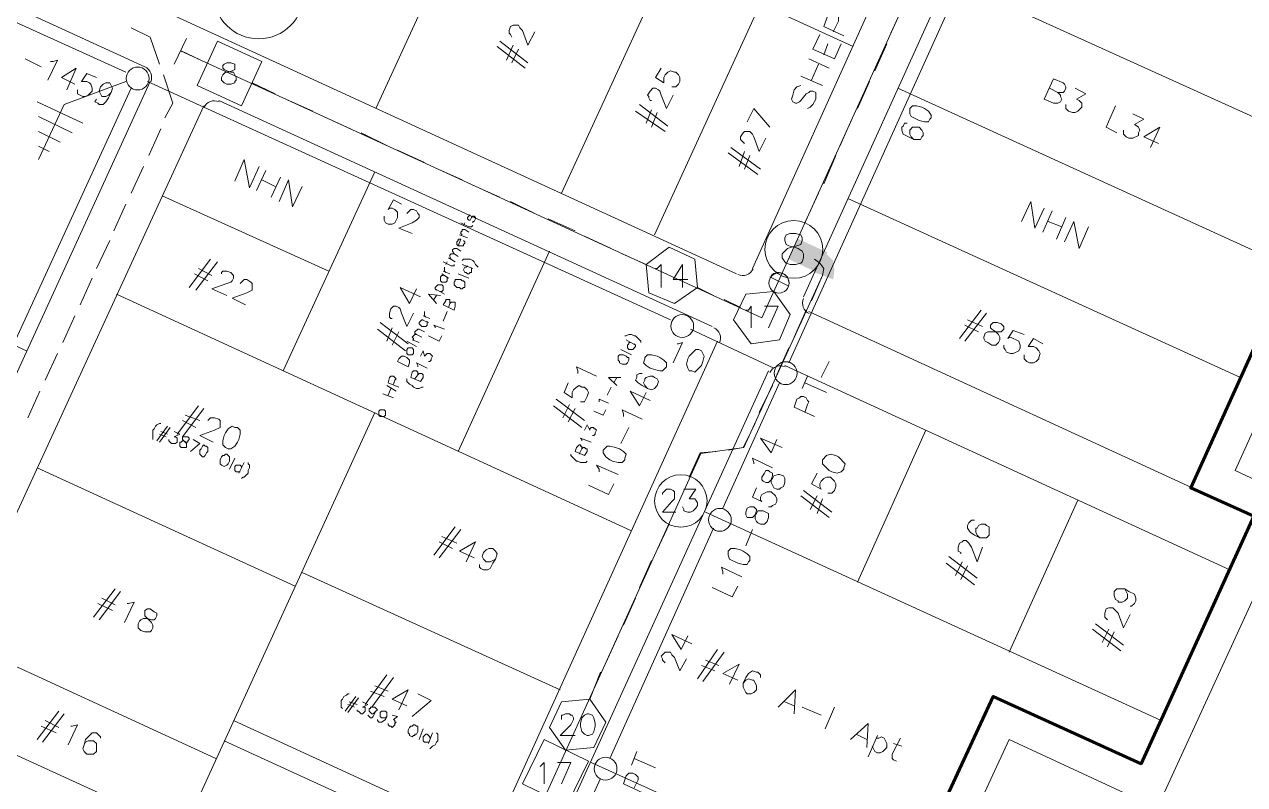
# Model space of a CAD drawing. Header units: millimetres. Extents: x 3.6 to 37.8, y 0.6 to 28.7.
# Drawn here: x 22.952 to 26.736, y 6.631 to 8.986 of the extents above; entities that cross this region are included whole.
import ezdxf

# ---------------------------------------------------------------- set-up
doc = ezdxf.new("R2010")
doc.units = ezdxf.units.MM
for name, color, linetype in [('PDF_0', 7, 'Continuous'), ('PDF_S45$BOUNDARY-NODE', 3, 'Continuous'), ('PDF_S45$NAME-ROAD', 7, 'Continuous'), ('PDF_S45$Passives-Highleg', 7, 'Continuous'), ('PDF_S45$Passives-Splt2way', 7, 'Continuous'), ('PDF_S45$Passives-TapOffs', 7, 'Continuous'), ('PDF_S45$pole', 7, 'Continuous'), ('PDF_S45$strand', 7, 'Continuous'), ('PDF_S45$Symbols-EndOfLine', 7, 'Continuous'), ('PDF_S45$Symbols-SelfTerminating', 7, 'Continuous')]:
    doc.layers.add(name, color=color, linetype=linetype)
for name, color, linetype, true_color in [('PDF_S45$Cable-565', 23, 'Continuous', 0xdd8a6e), ('PDF_S45$LOTS', 254, 'Continuous', 0xdcdcdc), ('PDF_S45$Reverse$not$active', 61, 'Continuous', 0xdfff7f), ('PDF_S45$ROAD', 8, 'Continuous', 0x808080), ('PDF_S45$SDU', 157, 'Continuous', 0x396472), ('PDF_S45$Symbols-Ground', 12, 'Continuous', 0xb80000)]:
    doc.layers.add(name, color=color, linetype=linetype, true_color=true_color)

msp = doc.modelspace()

# ---------------------------------------------------------------- hatches: boundary and pattern name
at = {"layer": 'PDF_S45$Reverse$not$active', "transparency": 33554559}
for points in [[(25.3512, 8.3214), (25.3221, 8.2588), (25.443, 8.2797)], [(25.443, 8.2797), (25.3221, 8.2588), (25.3929, 8.2255)], [(25.3929, 8.2255), (25.4597, 8.2547), (25.4388, 8.2755)], [(25.3929, 8.2213), (25.4638, 8.2255), (25.4597, 8.2547)], [(25.3929, 8.2213), (25.4597, 8.2547), (25.3929, 8.2255)], [(25.4597, 8.1963), (25.4638, 8.2255), (25.3929, 8.2213)]]:
    msp.add_hatch(color=256, dxfattribs=at).paths.add_polyline_path(points)

# ---------------------------------------------------------------- linework, layer by layer
at = {"layer": 'PDF_0', "lineweight": 9}
msp.add_lwpolyline([(24.8509, 18.7793), (24.6007, 18.2164), (26.623, 17.2907), (26.8649, 17.3866), (27.5946, 17.0613), (27.3194, 16.4359), (29.8755, 15.2558), (28.6788, 12.4495), (28.8622, 12.3619), (26.7064, 7.6042), (26.9024, 7.5124), (26.4646, 6.5575), (26.0059, 6.7702), (23.7125, 1.8123), (22.6951, 2.2751), (22.5241, 2.3377), (17.0491, 4.8479), (16.728, 4.7562), (15.4145, 5.3691)], dxfattribs=at)
at = {"layer": 'PDF_S45$BOUNDARY-NODE', "lineweight": 60}
msp.add_lwpolyline([(25.4555, 5.8236), (25.9559, 6.9036), (26.4146, 6.6951), (26.7648, 7.4624), (26.5688, 7.55), (27.0108, 8.5257)], dxfattribs=at)
at = {"layer": 'PDF_S45$Cable-565', "lineweight": 13}
for points in [[(25.639, 8.9594), (25.6765, 9.0428)], [(23.283, 8.976), (23.3414, 8.9468), (23.3706, 8.8634)], [(25.5889, 8.8426), (25.6265, 8.926)], [(23.3831, 8.8301), (23.4123, 8.7425), (23.3873, 8.6967)], [(23.7292, 8.7717), (23.6583, 8.8051)], [(25.5347, 8.7258), (25.5723, 8.8092)], [(23.8459, 8.7175), (23.7625, 8.755)], [(23.9627, 8.6633), (23.8793, 8.7008)], [(25.4805, 8.6091), (25.518, 8.6925)], [(23.3372, 8.5799), (23.3747, 8.6633)], [(24.0795, 8.6091), (23.9961, 8.6508)], [(24.192, 8.559), (24.1086, 8.5966)], [(25.4305, 8.4923), (25.468, 8.5799)], [(23.283, 8.4631), (23.3205, 8.5465)], [(24.3088, 8.5048), (24.2254, 8.5424)], [(24.4255, 8.4506), (24.3422, 8.4882)], [(25.3721, 8.3714), (25.4138, 8.4631)], [(23.2288, 8.3464), (23.2663, 8.4298)], [(24.5423, 8.3964), (24.4589, 8.4381)], [(24.6591, 8.3464), (24.5757, 8.3839)], [(24.7716, 8.2922), (24.6882, 8.3297)], [(23.1746, 8.2296), (23.2163, 8.3172)], [(24.8801, 8.2421), (24.805, 8.2755)], [(25.4013, 8.2588), (25.418, 8.2463), (25.4305, 8.2296), (25.4263, 8.2088), (25.3929, 8.1296)], [(23.1246, 8.117), (23.1621, 8.2004)], [(25.0385, 8.1713), (25.0885, 8.1462)], [(25.1219, 8.1337), (25.1719, 8.1087)], [(25.3387, 8.017), (25.3763, 8.1004)], [(23.0704, 8.0003), (23.1079, 8.0837)], [(23.0161, 7.8835), (23.0537, 7.9669)], [(25.2845, 7.9002), (25.3221, 7.9836)], [(22.9619, 7.7668), (22.9995, 7.8502)], [(25.2303, 7.7835), (25.272, 7.8669)], [(25.2178, 7.7501), (25.1803, 7.675), (25.1344, 7.6667)], [(25.0135, 7.5833), (25.0469, 7.6584), (25.0969, 7.6625)], [(24.9134, 7.3581), (24.9509, 7.4374)], [(24.8592, 7.2414), (24.8967, 7.3248)], [(24.8092, 7.1246), (24.8467, 7.208)], [(24.755, 7.0079), (24.7925, 7.0913)], [(24.7049, 6.8953), (24.7383, 6.9787)]]:
    msp.add_lwpolyline(points, dxfattribs=at)
at = {"layer": 'PDF_S45$LOTS', "lineweight": 0}
for points in [[(26.5688, 7.55), (28.7288, 12.3077)], [(25.5222, 8.9177), (21.2064, 10.89)], [(22.9578, 7.9753), (19.6344, 9.5014)], [(24.0419, 8.7258), (24.3713, 9.4431)], [(24.6174, 8.4631), (24.9468, 9.1804)], [(25.8141, 9.1303), (27.0359, 8.5757)], [(24.9051, 8.3339), (25.2345, 9.0511)], [(25.6598, 8.7884), (26.8774, 8.2338)], [(24.0378, 8.5299), (23.7542, 7.9127)], [(23.896, 8.2213), (23.3789, 8.4548)], [(25.5055, 8.4465), (26.7231, 7.8919)], [(24.5798, 8.2838), (24.2963, 7.6625)], [(24.8342, 7.4165), (23.2371, 8.1504)], [(22.178, 3.722), (24.0378, 7.7835)], [(25.7474, 7.7293), (25.5347, 7.2581)], [(23.7917, 7.2456), (22.9911, 7.6125)], [(26.2186, 7.5124), (26.0059, 7.0412)], [(26.4771, 6.8286), (25.0635, 7.4749)], [(24.6132, 6.9245), (23.8126, 7.2873)], [(26.6898, 7.2956), (26.4146, 6.6951)], [(23.5457, 6.7118), (22.7451, 7.0788)], [(23.618, 1.8556), (25.9559, 6.9036)], [(23.4415, 6.4866), (22.6367, 6.8536)], [(25.664, 6.2656), (24.7091, 6.6993)]]:
    msp.add_lwpolyline(points, dxfattribs=at)
at = {"layer": 'PDF_S45$NAME-ROAD', "lineweight": 9}
for points in [[(25.493, 8.951), (25.4305, 8.9802), (25.443, 9.0136), (25.4513, 9.0219), (25.4597, 9.0219), (25.4638, 9.0261), (25.4722, 9.0219), (25.4763, 9.0136), (25.4763, 8.9969), (25.4597, 8.9635)], [(25.4847, 8.926), (25.4638, 8.8801), (25.3971, 8.9093), (25.418, 8.9552)], [(25.443, 8.926), (25.4305, 8.8926)], [(25.4472, 8.8509), (25.3846, 8.8801)], [(25.4138, 8.8634), (25.3929, 8.8134)], [(25.4263, 8.7967), (25.3596, 8.8259)], [(25.3804, 8.7258), (25.3888, 8.73), (25.3971, 8.7384), (25.4055, 8.755), (25.4055, 8.7759), (25.3971, 8.7801), (25.3888, 8.7801), (25.3846, 8.7759), (25.3763, 8.7717), (25.3596, 8.7509), (25.3554, 8.7467), (25.3471, 8.7425), (25.3429, 8.7425), (25.3346, 8.7467), (25.3304, 8.755), (25.3346, 8.7675), (25.3387, 8.7842), (25.3471, 8.7926), (25.3596, 8.7967)]]:
    msp.add_lwpolyline(points, dxfattribs=at)
at = {"layer": 'PDF_S45$Passives-Highleg', "lineweight": 9}
msp.add_lwpolyline([(25.3221, 8.1754), (25.2637, 8.2046)], close=True, dxfattribs=at)
msp.add_circle((25.2917, 8.185), 0.0313, dxfattribs=at)
for centre, radius, start, end in [((25.2901, 8.1858), 0.032, 3.7376, 134.1873), ((25.2866, 8.172), 0.0452, 46.2454, 92.6425)]:
    msp.add_arc(centre, radius, start, end, dxfattribs=at)
at = {"layer": 'PDF_S45$Passives-Splt2way', "lineweight": 9}
msp.add_lwpolyline([(25.3262, 8.338), (25.3429, 8.338), (25.3596, 8.3339), (25.3638, 8.3255), (25.3638, 8.3172), (25.3596, 8.3047), (25.3471, 8.3005), (25.3304, 8.2964), (25.3179, 8.2922), (25.3012, 8.2755), (25.3012, 8.263), (25.3096, 8.2505), (25.3137, 8.2463), (25.3262, 8.2421), (25.3429, 8.2421), (25.3596, 8.2463), (25.3638, 8.2505), (25.3679, 8.263), (25.3679, 8.2755), (25.3638, 8.2838), (25.3512, 8.2922), (25.3387, 8.2964), (25.3221, 8.3005), (25.3137, 8.3047), (25.3096, 8.3172), (25.3096, 8.3255), (25.3137, 8.3339)], close=True, dxfattribs=at)
msp.add_circle((25.3376, 8.2893), 0.0897, dxfattribs=at)
at = {"layer": 'PDF_S45$Passives-TapOffs', "lineweight": 9}
for points in [[(23.4873, 8.7967), (23.5499, 8.9343), (23.6875, 8.8718), (23.6249, 8.7342)], [(23.5791, 8.8676), (23.5916, 8.8676), (23.6041, 8.8634), (23.6041, 8.8468), (23.5958, 8.8426), (23.5832, 8.8384), (23.5749, 8.8384), (23.5666, 8.8301), (23.5624, 8.8217), (23.5624, 8.8134), (23.5707, 8.8051), (23.5791, 8.8009), (23.5916, 8.8009), (23.6041, 8.8051), (23.6041, 8.8092), (23.6083, 8.8134), (23.6083, 8.8217), (23.5999, 8.8384), (23.5916, 8.8384), (23.5791, 8.8426), (23.5707, 8.8468), (23.5666, 8.8509), (23.5666, 8.8593), (23.5707, 8.8634)], [(25.0385, 8.1713), (24.9676, 8.1212), (24.8884, 8.1546), (24.8801, 8.2421), (24.9509, 8.2964), (25.0302, 8.2588)], [(25.2762, 8.1587), (25.3262, 8.0879), (25.2929, 8.0086), (25.2053, 7.9961), (25.1511, 8.0712), (25.1886, 8.1504)], [(24.7049, 6.8953), (24.755, 6.8244), (24.7174, 6.7452), (24.6299, 6.7368), (24.5798, 6.8077), (24.6174, 6.8869)], [(24.6966, 6.8494), (24.7008, 6.8494), (24.7133, 6.8452), (24.7174, 6.8369), (24.7216, 6.8202), (24.7216, 6.8119), (24.7174, 6.7952), (24.7133, 6.7869), (24.7008, 6.7827), (24.6966, 6.7827), (24.6882, 6.7869), (24.6799, 6.7952), (24.6757, 6.8119), (24.6757, 6.8202), (24.6799, 6.8369), (24.6882, 6.8452)], [(24.4964, 6.6326), (24.5632, 6.7702), (24.7008, 6.7035), (24.634, 6.5659)]]:
    msp.add_lwpolyline(points, close=True, dxfattribs=at)
for points in [[(24.9092, 8.2296), (24.9134, 8.2296), (24.9259, 8.2421), (24.9259, 8.1713)], [(25.0093, 8.1963), (24.9635, 8.1963), (24.9926, 8.2421), (24.9926, 8.1713)], [(25.1886, 8.1004), (25.197, 8.1004), (25.2053, 8.1129), (25.2053, 8.0462)], [(25.247, 8.1129), (25.2887, 8.1129), (25.2595, 8.0462)], [(24.9301, 7.5291), (24.9301, 7.5333), (24.9426, 7.5458), (24.9551, 7.5458), (24.9635, 7.5416), (24.9676, 7.5374), (24.9676, 7.5166), (24.9593, 7.5083), (24.9301, 7.4749), (24.9718, 7.4749)], [(24.9968, 7.5458), (25.0343, 7.5458), (25.0135, 7.5166), (25.0302, 7.5166), (25.0343, 7.5124), (25.0385, 7.5041), (25.0385, 7.4957), (25.0343, 7.4874), (25.026, 7.4791), (25.0177, 7.4749), (25.0093, 7.4749), (24.9968, 7.4791), (24.9968, 7.4832), (24.9926, 7.4916)], [(24.6174, 6.8327), (24.6174, 6.8452), (24.6215, 6.8452), (24.6299, 6.8494), (24.6424, 6.8494), (24.6465, 6.8452), (24.6507, 6.8452), (24.6549, 6.8369), (24.6549, 6.8327), (24.6465, 6.8161), (24.6132, 6.7827), (24.6591, 6.7827)], [(24.5506, 6.6868), (24.5632, 6.6993), (24.5632, 6.6326)], [(24.6048, 6.6993), (24.6465, 6.6993), (24.6174, 6.6326)]]:
    msp.add_lwpolyline(points, dxfattribs=at)
msp.add_circle((24.9873, 7.5095), 0.0813, dxfattribs=at)
at = {"layer": 'PDF_S45$pole', "lineweight": 0}
for points in [[(23.0036, 8.8551), (22.9536, 8.8801)], [(23.0328, 8.8718), (23.0412, 8.8718), (23.0537, 8.876), (23.0245, 8.8134)], [(23.1079, 8.8009), (23.0662, 8.8217), (23.1121, 8.8509), (23.0829, 8.7842)], [(23.1162, 8.7842), (23.1162, 8.7717), (23.1329, 8.7634), (23.1412, 8.7634), (23.1496, 8.7675), (23.1621, 8.7801), (23.1621, 8.7884), (23.1579, 8.8009), (23.1537, 8.8051), (23.1454, 8.8092), (23.1287, 8.8092), (23.1454, 8.8343), (23.1746, 8.8217)], [(23.2205, 8.7759), (23.2121, 8.7592), (23.2038, 8.7467), (23.1954, 8.7384), (23.1829, 8.7384), (23.1788, 8.7425), (23.1704, 8.7467), (23.1746, 8.755)], [(25.4472, 7.9419), (25.4221, 7.8919)], [(24.8842, 7.8585), (24.8675, 7.8669), (24.855, 7.8752), (24.8467, 7.8835), (24.8509, 7.8919), (24.8509, 7.9002), (24.8592, 7.9044), (24.8675, 7.9044)], [(25.3804, 7.896), (25.3638, 7.8585)], [(25.4388, 7.846), (25.3721, 7.8752)], [(24.8801, 7.846), (24.8592, 7.8043), (24.83, 7.8502), (24.8926, 7.821)], [(25.4013, 7.771), (25.3387, 7.8001), (25.3471, 7.8252), (25.3554, 7.8293), (25.3596, 7.8335), (25.3679, 7.8335), (25.3763, 7.8293), (25.3804, 7.821), (25.3846, 7.8168), (25.3804, 7.8085), (25.3721, 7.7835)], [(24.8092, 7.771), (24.8092, 7.7793), (24.805, 7.7918), (24.8675, 7.7626)], [(24.8259, 7.7376), (24.8008, 7.6876)], [(24.7341, 7.6), (24.7341, 7.6083), (24.7258, 7.6208), (24.7925, 7.5916)], [(24.78, 7.5625), (24.7633, 7.5291), (24.7008, 7.5583)], [(25.2595, 7.4916), (25.2679, 7.4916), (25.272, 7.4957), (25.2804, 7.4999), (25.2845, 7.5083), (25.2845, 7.5166), (25.2804, 7.5249), (25.2679, 7.5374), (25.2553, 7.5374), (25.2387, 7.5291), (25.2345, 7.5208), (25.2345, 7.5124), (25.2387, 7.5083), (25.2095, 7.5208), (25.222, 7.55)], [(25.2095, 7.4207), (25.1886, 7.3706)], [(25.1177, 7.2831), (25.1177, 7.2914), (25.1136, 7.3039), (25.1761, 7.2747)], [(25.1636, 7.2456), (25.1469, 7.2122), (25.0844, 7.2414)], [(24.8509, 6.7327), (24.8342, 6.691)], [(24.9092, 6.6826), (24.8425, 6.7118)], [(24.8717, 6.6034), (24.8092, 6.6326), (24.8175, 6.6576), (24.8259, 6.6659), (24.8384, 6.6659), (24.8467, 6.6618), (24.855, 6.6534), (24.855, 6.6451), (24.8425, 6.6201)]]:
    msp.add_lwpolyline(points, dxfattribs=at)
for points in [[(23.2121, 8.7675), (23.2038, 8.7634), (23.1913, 8.7634), (23.1829, 8.7801), (23.1871, 8.7926), (23.1954, 8.8009), (23.2038, 8.8051), (23.2163, 8.8051), (23.2246, 8.7884), (23.2205, 8.7759)], [(24.8759, 7.9503), (24.8759, 7.9544), (24.8842, 7.9628), (24.8967, 7.9628), (24.9134, 7.9586), (24.9218, 7.9544), (24.9343, 7.9461), (24.9426, 7.9377), (24.9426, 7.9252), (24.9301, 7.9127), (24.9218, 7.9127), (24.9051, 7.9169), (24.8926, 7.9211), (24.8801, 7.9294), (24.8717, 7.9377)], [(24.8759, 7.8669), (24.8717, 7.8752), (24.8759, 7.8835), (24.8759, 7.8877), (24.8801, 7.8919), (24.8926, 7.896), (24.9009, 7.896), (24.9051, 7.8919), (24.9134, 7.8877), (24.9176, 7.8794), (24.9134, 7.8669), (24.9051, 7.8585), (24.8967, 7.8543), (24.8842, 7.8585)], [(24.7466, 7.6667), (24.7591, 7.6792), (24.7675, 7.6792), (24.7842, 7.675), (24.7967, 7.6709), (24.8092, 7.6625), (24.8175, 7.6542), (24.8133, 7.6417), (24.8133, 7.6375), (24.805, 7.6292), (24.7925, 7.6292), (24.7758, 7.6333), (24.7675, 7.6375), (24.755, 7.6459), (24.7466, 7.6584)], [(25.2387, 7.5833), (25.247, 7.5958), (25.2512, 7.6042), (25.2595, 7.6042), (25.2637, 7.6), (25.272, 7.5958), (25.272, 7.5875), (25.2679, 7.575), (25.2679, 7.5666), (25.2762, 7.55), (25.2845, 7.5458), (25.2929, 7.5458), (25.297, 7.55), (25.3054, 7.5541), (25.3096, 7.5666), (25.3096, 7.5791), (25.3054, 7.5875), (25.2929, 7.5916), (25.2887, 7.5916), (25.2762, 7.5875), (25.272, 7.5791), (25.2595, 7.5666), (25.2512, 7.5666), (25.2428, 7.5708), (25.2387, 7.575)], [(25.1886, 7.4749), (25.1928, 7.4874), (25.2011, 7.4916), (25.2136, 7.4916), (25.222, 7.4832), (25.222, 7.4791), (25.2178, 7.4666), (25.2178, 7.454), (25.222, 7.4457), (25.2262, 7.4415), (25.2345, 7.4374), (25.247, 7.4374), (25.2553, 7.4457), (25.2595, 7.4582), (25.2595, 7.4707), (25.2428, 7.4791), (25.2262, 7.4791), (25.222, 7.4707), (25.2095, 7.4582), (25.1928, 7.4582), (25.1886, 7.4666)], [(25.1344, 7.3415), (25.1344, 7.354), (25.1428, 7.3623), (25.1553, 7.3623), (25.1719, 7.3581), (25.1803, 7.354), (25.1928, 7.3456), (25.2011, 7.3373), (25.2011, 7.3248), (25.197, 7.3206), (25.1928, 7.3123), (25.1803, 7.3123), (25.1636, 7.3164), (25.1386, 7.3289)]]:
    msp.add_lwpolyline(points, close=True, dxfattribs=at)
for centre in [(23.3027, 8.8189), (24.9915, 8.0516), (25.3126, 7.9056), (25.1083, 7.4511), (24.7538, 6.6796)]:
    msp.add_circle(centre, 0.0354, dxfattribs=at)
at = {"layer": 'PDF_S45$Reverse$not$active', "lineweight": 0}
for points in [[(25.837, 9.3972), (25.2387, 8.0774), (23.4352, 8.9051)], [(25.4263, 8.2088), (25.1824, 7.675), (25.0489, 7.6563), (23.6416, 4.5581)]]:
    msp.add_lwpolyline(points, dxfattribs=at)
at = {"layer": 'PDF_S45$ROAD', "lineweight": 0}
for points in [[(25.3679, 8.1421), (26.7315, 11.1485)], [(20.9187, 10.1603), (25.1594, 8.213)], [(25.2095, 8.2296), (25.8308, 9.6057)], [(23.3414, 8.8092), (22.5783, 7.1455)], [(25.0844, 8.0503), (23.5541, 8.7509)], [(23.5082, 8.7342), (21.3857, 4.1224)], [(25.3846, 8.0962), (26.7648, 7.4624), (26.6898, 7.2956), (25.3096, 7.9294)], [(25.1011, 8.0045), (24.4005, 6.4616), (23.5999, 6.8286)], [(23.7, 2.0249), (22.7701, 2.4461), (23.0954, 3.1591), (25.2595, 7.9127)], [(22.9995, 3.3843), (24.3713, 6.3991), (23.5707, 6.766)]]:
    msp.add_lwpolyline(points, dxfattribs=at)
msp.add_lwpolyline([(19.6092, 10.5183, -0.414157), (19.6553, 10.5355), (23.3247, 8.8551, -0.414663), (23.3432, 8.8082)], format="xyb", dxfattribs=at)
for centre, start, end in [((23.5403, 8.7146), 65.3962, 155.3082), ((25.1792, 8.2434), 245.3962, 335.5883), ((25.4002, 8.1225), 155.5884, 245.3961), ((25.0749, 8.014), 335.506, 65.3961), ((25.2959, 7.8931), 65.3962, 155.5058)]:
    msp.add_arc(centre, 0.0354, start, end, dxfattribs=at)
at = {"layer": 'PDF_S45$SDU', "lineweight": 0}
for points in [[(24.534, 8.9635), (24.5131, 8.9218), (24.4964, 8.9677), (24.4881, 8.976), (24.4839, 8.9844), (24.4672, 8.9844), (24.4589, 8.9802), (24.4547, 8.9677), (24.4547, 8.9594), (24.4589, 8.9552), (24.4631, 8.9468)], [(24.5131, 8.8676), (24.4255, 8.9343)], [(24.5048, 8.8509), (24.4172, 8.9177)], [(24.4672, 8.9218), (24.4464, 8.876)], [(24.4839, 8.9093), (24.4631, 8.8676)], [(24.9593, 8.7926), (24.9718, 8.7926), (24.9801, 8.8009), (24.9843, 8.8092), (24.9843, 8.8217), (24.9801, 8.8301), (24.9718, 8.8384), (24.9676, 8.8384), (24.9551, 8.8426), (24.9468, 8.8384), (24.9384, 8.8301), (24.9343, 8.8217), (24.9343, 8.8051), (24.9092, 8.8217), (24.9259, 8.8509)], [(26.156, 8.7759), (26.1644, 8.7675), (26.1644, 8.7634), (26.1685, 8.755), (26.1644, 8.7467), (26.156, 8.7425), (26.1435, 8.7425), (26.1143, 8.755), (26.1435, 8.8176), (26.1727, 8.8051), (26.1769, 8.8009), (26.181, 8.7926), (26.181, 8.7884), (26.1769, 8.7801), (26.1727, 8.7759), (26.156, 8.7759), (26.131, 8.7884)], [(24.8967, 8.7509), (24.8926, 8.7509), (24.8884, 8.7592), (24.8884, 8.7634), (24.8842, 8.7675), (24.8926, 8.7801), (24.9009, 8.7884), (24.9092, 8.7884), (24.9176, 8.7842), (24.9218, 8.7801), (24.9259, 8.7675), (24.9426, 8.7258), (24.9635, 8.7675)], [(26.2102, 8.7884), (26.2436, 8.7717), (26.2144, 8.755), (26.2227, 8.7509), (26.2311, 8.7425), (26.2311, 8.73), (26.2186, 8.7175), (26.2102, 8.7133), (26.2019, 8.7133), (26.1894, 8.7175), (26.181, 8.7258), (26.181, 8.7384)], [(24.9384, 8.655), (24.8467, 8.7175)], [(24.9468, 8.6716), (24.8592, 8.7384)], [(24.8967, 8.7217), (24.8801, 8.68)], [(24.9134, 8.7133), (24.8967, 8.6675)], [(25.1928, 8.6841), (25.2136, 8.7258), (25.2637, 8.6675)], [(26.3395, 8.6508), (26.3061, 8.6675), (26.3353, 8.7342)], [(26.3895, 8.7092), (26.4229, 8.6925), (26.3937, 8.6758), (26.402, 8.6716), (26.4062, 8.6675), (26.4104, 8.6591), (26.4062, 8.6508), (26.4062, 8.6424), (26.3895, 8.6341), (26.377, 8.6341), (26.3687, 8.6383), (26.3603, 8.6466), (26.3603, 8.6591)], [(26.4688, 8.6174), (26.4229, 8.6383), (26.4729, 8.6675), (26.4437, 8.6049)], [(25.1845, 8.6174), (25.1719, 8.6299), (25.1719, 8.6383), (25.1803, 8.6508), (25.1845, 8.655), (25.2011, 8.655), (25.2095, 8.6466), (25.2136, 8.6383), (25.2303, 8.5924), (25.2512, 8.6341)], [(25.2345, 8.5382), (25.1428, 8.6049)], [(25.1845, 8.5924), (25.1678, 8.5465)], [(23.6041, 8.5007), (23.6333, 8.5674), (23.65, 8.4798), (23.6791, 8.5465)], [(25.2262, 8.5215), (25.1344, 8.5882)], [(25.2011, 8.5799), (25.1845, 8.5382)], [(23.6708, 8.4715), (23.7, 8.534)], [(23.7292, 8.484), (23.6875, 8.5048)], [(23.7167, 8.4506), (23.7459, 8.5132)], [(23.7417, 8.4381), (23.7709, 8.5048), (23.7834, 8.4214), (23.8126, 8.484)], [(26.0434, 8.3756), (26.0726, 8.4381), (26.0851, 8.3547), (26.1143, 8.4173)], [(26.1102, 8.3422), (26.1393, 8.4089)], [(24.3422, 8.3631), (24.338, 8.3589), (24.3296, 8.3589), (24.3046, 8.3714)], [(24.3171, 8.3714), (24.313, 8.3631)], [(24.3422, 8.3714), (24.3422, 8.3756), (24.3463, 8.3756), (24.3505, 8.3839), (24.3505, 8.3881), (24.3463, 8.3923), (24.3422, 8.3923), (24.338, 8.3881), (24.3338, 8.3797), (24.3296, 8.3797), (24.3255, 8.3839), (24.3255, 8.3881), (24.3338, 8.3964)], [(26.1685, 8.3589), (26.1268, 8.3756)], [(26.1519, 8.3214), (26.181, 8.3881)], [(26.1769, 8.313), (26.2061, 8.3756), (26.2227, 8.2922), (26.2519, 8.3589)], [(24.3255, 8.3255), (24.3005, 8.3339)], [(24.3088, 8.3339), (24.3046, 8.338), (24.3046, 8.3422), (24.3088, 8.3464), (24.3088, 8.3506), (24.3171, 8.3506), (24.3296, 8.3422)], [(24.2838, 8.2755), (24.2796, 8.2838), (24.2796, 8.288), (24.2838, 8.2922), (24.2921, 8.2922), (24.3046, 8.2838)], [(24.313, 8.3172), (24.3171, 8.313), (24.3171, 8.3089), (24.313, 8.3047), (24.313, 8.3005), (24.2963, 8.3005), (24.2921, 8.3047), (24.2921, 8.313), (24.2963, 8.3172), (24.2963, 8.3214), (24.3046, 8.3214), (24.2963, 8.3005)], [(23.4623, 8.1713), (23.529, 8.2588)], [(23.4832, 8.1629), (23.5499, 8.2505)], [(24.2838, 8.2421), (24.2838, 8.238), (24.2754, 8.238), (24.2504, 8.2505)], [(24.2629, 8.2505), (24.2588, 8.2421)], [(24.2879, 8.2505), (24.2671, 8.263)], [(24.2754, 8.2588), (24.2713, 8.2672), (24.2713, 8.2713), (24.2754, 8.2755), (24.2838, 8.2755), (24.2963, 8.2672)], [(24.3088, 8.2547), (24.313, 8.2588), (24.3338, 8.2588), (24.3422, 8.2547), (24.3463, 8.2505), (24.3505, 8.2421), (24.3588, 8.2338)], [(23.5207, 8.1921), (23.479, 8.213)], [(23.5332, 8.2088), (23.4915, 8.2296)], [(23.5624, 8.213), (23.5624, 8.2171), (23.5666, 8.2213), (23.5791, 8.2213), (23.5916, 8.2171), (23.5999, 8.2088), (23.5999, 8.2004), (23.5958, 8.1921), (23.5916, 8.1879), (23.5791, 8.1838), (23.5332, 8.1671), (23.5791, 8.1462)], [(24.2671, 8.2004), (24.2462, 8.213)], [(24.2713, 8.213), (24.2504, 8.2213)], [(24.2588, 8.2171), (24.2546, 8.2213), (24.2546, 8.2338)], [(24.3296, 8.2004), (24.2963, 8.213)], [(24.3422, 8.2296), (24.3088, 8.2421)], [(24.338, 8.2296), (24.338, 8.2171), (24.3338, 8.2171), (24.3296, 8.213), (24.3255, 8.213), (24.3213, 8.2171), (24.3171, 8.2171), (24.313, 8.2255), (24.3171, 8.2338), (24.3213, 8.2338), (24.3255, 8.238)], [(23.6208, 8.1838), (23.6333, 8.1963), (23.6416, 8.1963), (23.6541, 8.1879), (23.6583, 8.1838), (23.6583, 8.1629), (23.6416, 8.1546), (23.5958, 8.1379), (23.6374, 8.117)], [(24.2254, 8.1671), (24.2254, 8.1713), (24.2337, 8.1796), (24.2462, 8.1796), (24.2504, 8.1754), (24.2504, 8.1629), (24.2462, 8.1587), (24.2421, 8.1587)], [(24.2629, 8.2046), (24.2629, 8.1921), (24.2588, 8.1879), (24.2462, 8.1879), (24.2421, 8.1921), (24.2421, 8.2046), (24.2462, 8.2088), (24.2504, 8.2088)], [(24.167, 8.1671), (24.1462, 8.1212), (24.117, 8.1713), (24.1795, 8.1421)], [(24.2296, 8.1212), (24.2045, 8.1504), (24.2421, 8.1462)], [(24.2296, 8.1462), (24.2212, 8.1337)], [(24.2296, 8.1629), (24.2254, 8.1671), (24.2546, 8.1504)], [(24.092, 8.0753), (24.0878, 8.0753), (24.0836, 8.0795), (24.0836, 8.092), (24.0878, 8.1045), (24.0961, 8.1129), (24.1045, 8.1129), (24.1128, 8.1087), (24.117, 8.1045), (24.1211, 8.092), (24.1378, 8.0503), (24.1587, 8.092)], [(24.2713, 8.1212), (24.2754, 8.1254), (24.2879, 8.1254), (24.2879, 8.1129), (24.2838, 8.1004), (24.2504, 8.117), (24.2588, 8.1296), (24.2588, 8.1337), (24.2713, 8.1337), (24.2713, 8.1212), (24.2671, 8.1087)], [(25.8516, 8.0128), (25.9183, 8.1004)], [(24.142, 7.9961), (24.0544, 8.0628)], [(24.2004, 8.067), (24.2004, 8.0545), (24.1962, 8.0503), (24.1837, 8.0503), (24.1754, 8.0587), (24.1754, 8.0628), (24.1837, 8.0712)], [(24.2045, 8.0628), (24.1837, 8.0712), (24.1879, 8.0712)], [(24.2087, 8.0753), (24.1879, 8.0837)], [(24.1962, 8.0795), (24.192, 8.0837), (24.192, 8.0962)], [(24.2629, 8.0962), (24.2504, 8.067)], [(25.8683, 8.0045), (25.935, 8.092)], [(25.9225, 8.0503), (25.8766, 8.0712)], [(24.1337, 7.9753), (24.0461, 8.042)], [(24.092, 8.0462), (24.0753, 8.0045)], [(24.1128, 8.0337), (24.092, 7.992)], [(24.1587, 8.0086), (24.1587, 8.0128), (24.1545, 8.017), (24.1628, 8.0253), (24.167, 8.0253), (24.1837, 8.017)], [(24.167, 8.0253), (24.1628, 8.0295), (24.1628, 8.0337), (24.1712, 8.042), (24.1754, 8.042), (24.192, 8.0337)], [(24.2254, 8.0462), (24.2254, 8.0503), (24.2212, 8.0545), (24.2546, 8.042)], [(24.8133, 8.0211), (24.8175, 8.0211), (24.8259, 8.0253), (24.8342, 8.0253), (24.8425, 8.0211), (24.8467, 8.0211), (24.8634, 8.0045), (24.8634, 8.0003)], [(25.91, 8.0337), (25.8683, 8.0545)], [(25.9892, 7.992), (25.9892, 7.9836), (25.9934, 7.9794), (25.9976, 7.9711), (26.0101, 7.9669), (26.0184, 7.9669), (26.0351, 7.9753), (26.0393, 7.9836), (26.0393, 7.992), (26.0351, 8.0045), (26.0101, 8.017), (26.0017, 8.0128), (26.0184, 8.0378), (26.0518, 8.0253)], [(24.167, 7.9878), (24.1378, 8.0045)], [(24.1754, 8.0003), (24.1545, 8.0086)], [(24.2462, 8.0211), (24.2379, 8.0045), (24.2045, 8.0211)], [(24.8425, 7.9961), (24.8467, 7.992), (24.8175, 8.0086)], [(24.8467, 7.992), (24.8467, 7.9878), (24.8384, 7.9794), (24.8259, 7.9794), (24.8217, 7.9836), (24.8217, 7.992), (24.8259, 7.9961), (24.8259, 8.0003), (24.83, 8.0003)], [(26.0518, 7.9628), (26.0518, 7.9503), (26.0601, 7.9419), (26.0685, 7.9377), (26.081, 7.9377), (26.0893, 7.9419), (26.0976, 7.9503), (26.0976, 7.9544), (26.1018, 7.9669), (26.0976, 7.9753), (26.0893, 7.9836), (26.081, 7.9878), (26.0643, 7.9878), (26.081, 8.0128), (26.1102, 7.9961)], [(24.1795, 7.9586), (24.1879, 7.9753), (24.192, 7.9586), (24.2004, 7.9669), (24.2087, 7.9669), (24.2171, 7.9586), (24.2129, 7.9503), (24.2129, 7.9461), (24.2087, 7.9419), (24.2045, 7.9419)], [(24.8342, 7.9628), (24.8008, 7.9794)], [(24.1712, 7.9002), (24.1754, 7.9044), (24.1837, 7.9044), (24.1879, 7.9002), (24.1879, 7.8919), (24.1795, 7.8794), (24.1503, 7.8919), (24.1545, 7.9086), (24.1587, 7.9127), (24.167, 7.9127), (24.1712, 7.9086), (24.1712, 7.9002), (24.1628, 7.8877)], [(24.1712, 7.9252), (24.1712, 7.9294), (24.167, 7.9377), (24.2004, 7.9211)], [(24.6674, 7.9044), (24.6674, 7.9127), (24.6632, 7.9252), (24.7258, 7.896)], [(24.1128, 7.8627), (24.0795, 7.8752), (24.0836, 7.8919), (24.0878, 7.896), (24.0961, 7.896), (24.1045, 7.8877), (24.1003, 7.8835), (24.0961, 7.871)], [(24.1879, 7.8627), (24.1837, 7.8627), (24.1754, 7.8585), (24.167, 7.8585), (24.1587, 7.8627), (24.1545, 7.8669), (24.1462, 7.871), (24.1378, 7.8794), (24.1378, 7.8877)], [(24.6757, 7.8168), (24.6882, 7.8168), (24.6966, 7.8335), (24.7008, 7.846), (24.6966, 7.8543), (24.6882, 7.8627), (24.6799, 7.8627), (24.6716, 7.8669), (24.6632, 7.8627), (24.6549, 7.8543), (24.6507, 7.846), (24.6507, 7.8293), (24.6257, 7.846), (24.6382, 7.8752)], [(24.7883, 7.8669), (24.7633, 7.8919), (24.8008, 7.8919)], [(24.7883, 7.8919), (24.78, 7.8752)], [(24.0961, 7.8293), (24.0628, 7.8418)], [(24.1045, 7.8502), (24.0753, 7.8669)], [(24.0878, 7.8585), (24.0795, 7.8377)], [(24.7716, 7.8627), (24.7591, 7.8377)], [(23.4248, 7.7167), (23.4915, 7.8043)], [(23.4415, 7.7084), (23.4415, 7.7001), (23.4456, 7.6959), (23.454, 7.6876), (23.454, 7.675), (23.4373, 7.675), (23.4331, 7.6792), (23.4331, 7.6917), (23.4373, 7.6917), (23.4415, 7.6959), (23.4456, 7.6959), (23.454, 7.6917), (23.4581, 7.6917), (23.4581, 7.6959), (23.4623, 7.7001), (23.4623, 7.7042), (23.4581, 7.7084), (23.4415, 7.7084), (23.5082, 7.796)], [(24.6799, 7.7376), (24.5923, 7.8043)], [(24.6882, 7.7584), (24.6007, 7.8252)], [(24.6424, 7.8085), (24.6215, 7.7668)], [(24.6591, 7.796), (24.6382, 7.7543)], [(24.7341, 7.8168), (24.7341, 7.8252), (24.7633, 7.8127)], [(23.4832, 7.7376), (23.4415, 7.7584)], [(23.4957, 7.7584), (23.4498, 7.7751)], [(23.5207, 7.7584), (23.529, 7.7668), (23.5415, 7.7668), (23.5541, 7.7626), (23.5582, 7.7584), (23.5582, 7.7376), (23.5415, 7.7293), (23.4957, 7.7126), (23.5374, 7.6917)], [(24.755, 7.7918), (24.7466, 7.7751), (24.7174, 7.7876)], [(23.3497, 7.7001), (23.3497, 7.7293), (23.3539, 7.7334), (23.3581, 7.7418), (23.3622, 7.7459), (23.3706, 7.7501), (23.3747, 7.7501)], [(23.3622, 7.6959), (23.3956, 7.7418)], [(23.3706, 7.6917), (23.4039, 7.7376)], [(23.3956, 7.7167), (23.3747, 7.7251)], [(23.4164, 7.7251), (23.4331, 7.7167), (23.4164, 7.7084), (23.4206, 7.7084), (23.4248, 7.7042), (23.4248, 7.6917), (23.4206, 7.6876), (23.4081, 7.6876), (23.3998, 7.6959), (23.3998, 7.7001)], [(24.6882, 7.7293), (24.6966, 7.7459), (24.7049, 7.7293), (24.7049, 7.7334), (24.7091, 7.7376), (24.7174, 7.7376), (24.7174, 7.7334), (24.7216, 7.7334), (24.7258, 7.7293), (24.7216, 7.7209), (24.7216, 7.7167), (24.7174, 7.7126), (24.7133, 7.7126)], [(23.3914, 7.7084), (23.3706, 7.7167)], [(23.4748, 7.7001), (23.4957, 7.6876), (23.4665, 7.6625)], [(24.6799, 7.6709), (24.6841, 7.675), (24.6882, 7.675), (24.6924, 7.6709), (24.6966, 7.6709), (24.6966, 7.6625), (24.6882, 7.65), (24.6591, 7.6625), (24.6632, 7.675), (24.6716, 7.6834), (24.6757, 7.6834), (24.6757, 7.6792), (24.6799, 7.6792), (24.6799, 7.6709), (24.6716, 7.6542)], [(24.6799, 7.6959), (24.6799, 7.7001), (24.6757, 7.7042), (24.7091, 7.6917)], [(24.6966, 7.6333), (24.6924, 7.6292), (24.6757, 7.6292), (24.6674, 7.6333), (24.6632, 7.6333), (24.6465, 7.65), (24.6465, 7.6542)], [(23.5874, 7.6083), (23.6041, 7.6417)], [(23.6208, 7.6), (23.6083, 7.6), (23.6041, 7.6042), (23.6041, 7.6167), (23.6083, 7.6208), (23.6208, 7.6208), (23.6249, 7.6167), (23.6249, 7.6125)], [(23.6166, 7.5958), (23.6333, 7.6292)], [(23.6458, 7.6292), (23.6458, 7.625), (23.65, 7.6208), (23.65, 7.6125), (23.6458, 7.6042), (23.6458, 7.5958), (23.6333, 7.5833), (23.6291, 7.5833), (23.6249, 7.5791)], [(25.443, 7.5333), (25.4555, 7.5333), (25.4638, 7.5416), (25.468, 7.5541), (25.468, 7.5625), (25.4638, 7.5708), (25.4513, 7.5833), (25.4388, 7.5833), (25.4305, 7.5791), (25.4221, 7.5708), (25.418, 7.5625), (25.418, 7.5541), (25.4221, 7.5458), (25.3929, 7.5625), (25.4096, 7.5958)], [(25.4555, 7.4749), (25.3679, 7.5416)], [(25.4472, 7.4582), (25.3596, 7.5249)], [(25.4096, 7.5249), (25.3888, 7.4832)], [(25.4263, 7.5166), (25.4096, 7.4707)], [(24.2212, 7.3415), (24.2879, 7.429)], [(24.2379, 7.3331), (24.3046, 7.4207)], [(25.9142, 7.3957), (25.8975, 7.404), (25.885, 7.4123), (25.8766, 7.4249), (25.8766, 7.4332), (25.8808, 7.4415), (25.8892, 7.4499), (25.8975, 7.4499)], [(24.2796, 7.3623), (24.2379, 7.3832)], [(24.2921, 7.379), (24.2462, 7.3998)], [(24.3463, 7.3331), (24.3005, 7.354), (24.3505, 7.3832), (24.3213, 7.3206)], [(25.9225, 7.3665), (25.9058, 7.3206), (25.8892, 7.3665), (25.8808, 7.379), (25.8725, 7.3873), (25.8641, 7.3873), (25.86, 7.3832), (25.8516, 7.379), (25.8475, 7.3665), (25.8475, 7.354), (25.8558, 7.3498), (25.8558, 7.3456)], [(24.413, 7.3289), (24.3964, 7.3206), (24.3838, 7.3206), (24.3755, 7.3289), (24.3713, 7.3373), (24.3755, 7.3498), (24.3838, 7.3581), (24.3922, 7.3623), (24.4047, 7.3623), (24.413, 7.354), (24.4172, 7.3456), (24.413, 7.3289), (24.4047, 7.3164), (24.3964, 7.2998), (24.388, 7.2956), (24.3755, 7.2956), (24.3672, 7.2998), (24.363, 7.3039), (24.363, 7.3123)], [(25.8975, 7.2497), (25.8099, 7.3164)], [(25.9058, 7.2706), (25.8183, 7.3373)], [(25.86, 7.3206), (25.8391, 7.2789)], [(25.8766, 7.3081), (25.8558, 7.2664)], [(23.1663, 7.1496), (23.233, 7.2372)], [(23.1829, 7.1413), (23.2497, 7.2289)], [(26.3645, 7.2372), (26.3729, 7.2205), (26.3729, 7.208), (26.3645, 7.1997), (26.3562, 7.1955), (26.3437, 7.1955), (26.3437, 7.1997), (26.3353, 7.2039), (26.3312, 7.2164), (26.3312, 7.2289), (26.3395, 7.2372), (26.3645, 7.2372), (26.377, 7.2289), (26.3937, 7.2205), (26.3979, 7.208), (26.3979, 7.1997), (26.3937, 7.1913), (26.3854, 7.183), (26.3812, 7.183)], [(23.2246, 7.1705), (23.1788, 7.1913)], [(23.233, 7.1872), (23.1913, 7.208)], [(23.2705, 7.1913), (23.2747, 7.1913), (23.2914, 7.1955), (23.2622, 7.133)], [(26.3103, 7.1413), (26.302, 7.1496), (26.302, 7.1622), (26.3061, 7.1747), (26.3145, 7.1788), (26.327, 7.1788), (26.3437, 7.1622), (26.3603, 7.1163), (26.3812, 7.158)], [(26.3603, 7.0621), (26.2728, 7.1288)], [(26.352, 7.0454), (26.2644, 7.1121)], [(26.3145, 7.1121), (26.2936, 7.0704)], [(26.3312, 7.1038), (26.3103, 7.0579)], [(25.0385, 6.9578), (25.1011, 7.0496)], [(25.0552, 6.9495), (25.1219, 7.0412)], [(25.1052, 6.9995), (25.0635, 7.0162)], [(25.1636, 6.9537), (25.1177, 6.9745), (25.1678, 7.0037), (25.1386, 6.9412)], [(24.0086, 6.8786), (24.0753, 6.9703)], [(25.0927, 6.9829), (25.051, 6.9995)], [(25.1803, 6.9453), (25.1886, 6.962), (25.197, 6.9745), (25.2095, 6.9829), (25.222, 6.9787), (25.2262, 6.9787), (25.2345, 6.9703), (25.2345, 6.962)], [(24.0294, 6.8703), (24.0961, 6.962)], [(24.0795, 6.9203), (24.0378, 6.937)], [(23.9377, 6.8661), (23.9335, 6.8703), (23.9335, 6.8911), (23.9377, 6.8953), (23.9418, 6.9036), (23.9502, 6.9078), (23.9544, 6.912), (23.9585, 6.912)], [(23.946, 6.8578), (23.9794, 6.9036)], [(23.9544, 6.8536), (23.9877, 6.8995)], [(24.0669, 6.9036), (24.0252, 6.9203)], [(24.1378, 6.8744), (24.092, 6.8953), (24.142, 6.9245), (24.1128, 6.8619)], [(24.1712, 6.912), (24.2129, 6.8911), (24.1545, 6.8411)], [(25.2887, 6.8703), (25.3429, 6.9245), (25.3387, 6.8494)], [(22.9911, 6.7702), (23.0578, 6.8578)], [(23.0078, 6.7619), (23.0745, 6.8494)], [(23.9752, 6.8703), (23.9544, 6.8786)], [(23.9835, 6.8786), (23.9585, 6.8869)], [(24.0002, 6.8869), (24.0169, 6.8786), (24.0002, 6.8703), (24.0086, 6.8703), (24.0086, 6.8578), (24.0002, 6.8494), (23.9961, 6.8494), (23.9877, 6.8578), (23.9835, 6.8578), (23.9835, 6.8619)], [(24.0419, 6.8578), (24.0336, 6.8494), (24.0294, 6.8494), (24.0211, 6.8578), (24.0211, 6.8661), (24.0252, 6.8661), (24.0252, 6.8703), (24.0378, 6.8703), (24.0461, 6.8619), (24.0419, 6.8578), (24.0336, 6.8411), (24.0294, 6.8369), (24.0252, 6.8369), (24.0169, 6.8452)], [(25.3387, 6.8744), (25.3096, 6.8869)], [(25.4221, 6.8452), (25.3638, 6.8703)], [(25.4346, 6.8036), (25.4638, 6.8703)], [(23.0495, 6.791), (23.0036, 6.8119)], [(23.0578, 6.8077), (23.0161, 6.8286)], [(23.0954, 6.8119), (23.0995, 6.8119), (23.1162, 6.8161), (23.087, 6.7535)], [(24.0753, 6.8411), (24.0711, 6.8327), (24.0669, 6.8286), (24.0586, 6.8244), (24.0503, 6.8244), (24.0461, 6.8286), (24.0461, 6.8327)], [(24.092, 6.8452), (24.1086, 6.8411), (24.0961, 6.8327), (24.1003, 6.8286), (24.1003, 6.8244), (24.1045, 6.8244), (24.1003, 6.8202), (24.1003, 6.8161), (24.092, 6.8077), (24.0878, 6.8119), (24.0836, 6.8119), (24.0795, 6.8161), (24.0795, 6.8202)], [(25.5139, 6.7702), (25.5681, 6.8202), (25.5639, 6.7452)], [(23.1371, 6.7535), (23.1412, 6.7702), (23.1621, 6.791), (23.1746, 6.791), (23.1871, 6.7785), (23.1871, 6.7744)], [(24.1754, 6.7702), (24.1879, 6.8036)], [(24.2045, 6.7619), (24.192, 6.7619), (24.1879, 6.766), (24.1879, 6.7785), (24.1962, 6.7869), (24.2004, 6.7869), (24.2087, 6.7785), (24.2087, 6.7744)], [(24.2045, 6.7577), (24.2171, 6.791)], [(24.2296, 6.791), (24.2337, 6.7869), (24.2337, 6.766), (24.2296, 6.7619), (24.2254, 6.7535), (24.2171, 6.7493), (24.2087, 6.741)], [(25.5639, 6.7702), (25.5306, 6.7869)], [(25.5681, 6.716), (25.5973, 6.7827)], [(25.5931, 6.7744), (25.6014, 6.7744), (25.6098, 6.7785), (25.6181, 6.7744), (25.6265, 6.7577), (25.6265, 6.7452), (25.6139, 6.7327), (25.6056, 6.7285), (25.5973, 6.7285), (25.5889, 6.7327), (25.5806, 6.7493)], [(25.6556, 6.7035), (25.6473, 6.7076), (25.6431, 6.7118), (25.6431, 6.7243), (25.6682, 6.7744)], [(25.6723, 6.7493), (25.6473, 6.7577)]]:
    msp.add_lwpolyline(points, dxfattribs=at)
for points in [[(24.2838, 8.1879), (24.2879, 8.1921), (24.2879, 8.1963), (24.3046, 8.1963), (24.3088, 8.1921), (24.313, 8.1921), (24.3171, 8.1879), (24.3171, 8.1713), (24.313, 8.1713), (24.3088, 8.1671), (24.3046, 8.1671), (24.3005, 8.1713), (24.2921, 8.1713), (24.2838, 8.1796)], [(25.9684, 8.0628), (25.9809, 8.0587), (25.9892, 8.0503), (25.9892, 8.042), (25.9809, 8.0337), (25.9392, 8.0337), (25.9309, 8.0295), (25.9267, 8.017), (25.9267, 8.0128), (25.9309, 8.0045), (25.9392, 8.0003), (25.9517, 7.992), (25.9642, 7.992), (25.9726, 8.0003), (25.9767, 8.0086), (25.9767, 8.017), (25.9726, 8.0253), (25.9642, 8.0337), (25.9517, 8.042), (25.9475, 8.0462), (25.9475, 8.0545), (25.9559, 8.0628)], [(24.1086, 7.9419), (24.1128, 7.9503), (24.1211, 7.9586), (24.1295, 7.9586), (24.1378, 7.9544), (24.1462, 7.9461), (24.1462, 7.9377), (24.142, 7.9252)], [(24.1378, 7.9669), (24.1378, 7.9794), (24.142, 7.9836), (24.1545, 7.9836), (24.1587, 7.9794), (24.1587, 7.9669), (24.1545, 7.9628), (24.142, 7.9628)], [(24.7925, 7.9461), (24.7925, 7.9586), (24.7967, 7.9628), (24.8092, 7.9628), (24.8175, 7.9586), (24.8217, 7.9544), (24.8259, 7.9544), (24.8259, 7.9461), (24.8217, 7.9377), (24.8175, 7.9336), (24.805, 7.9336), (24.7967, 7.9377), (24.7967, 7.9419)], [(24.0503, 7.7751), (24.0503, 7.7876), (24.0544, 7.7918), (24.0669, 7.7918), (24.0711, 7.7876), (24.0711, 7.7751), (24.0669, 7.771), (24.0544, 7.771)], [(23.6041, 7.7376), (23.6124, 7.7376), (23.6208, 7.7293), (23.6208, 7.7167), (23.6166, 7.7001), (23.6124, 7.6917), (23.6041, 7.6792), (23.5916, 7.6709), (23.5832, 7.6709), (23.5749, 7.675), (23.5666, 7.6834), (23.5666, 7.6959), (23.5707, 7.7126), (23.5749, 7.7209), (23.5832, 7.7334), (23.5958, 7.7418)], [(23.5124, 7.6792), (23.5165, 7.6792), (23.5207, 7.675), (23.5207, 7.6625), (23.5165, 7.6584), (23.5124, 7.65), (23.5082, 7.6459), (23.504, 7.6459), (23.4957, 7.6542), (23.4957, 7.6667), (23.4998, 7.6709), (23.504, 7.6792), (23.5082, 7.6834)], [(23.5791, 7.6542), (23.5874, 7.6459), (23.5874, 7.6333), (23.5832, 7.625), (23.5791, 7.6208), (23.5707, 7.6167), (23.5624, 7.6208), (23.5582, 7.625), (23.5582, 7.6375), (23.5624, 7.6459), (23.5666, 7.65), (23.5707, 7.65), (23.5749, 7.6542)], [(25.4263, 7.6375), (25.4388, 7.65), (25.4513, 7.6542), (25.468, 7.65), (25.4763, 7.6459), (25.4972, 7.625), (25.493, 7.6125), (25.493, 7.6083), (25.4847, 7.6), (25.4722, 7.5958), (25.4555, 7.6), (25.4472, 7.6042), (25.4263, 7.625)], [(25.9058, 7.404), (25.9017, 7.4123), (25.9017, 7.4249), (25.9058, 7.4249), (25.91, 7.4332), (25.9183, 7.4374), (25.9309, 7.4374), (25.935, 7.4332), (25.9434, 7.429), (25.9434, 7.404), (25.935, 7.3957), (25.9142, 7.3957)], [(23.3414, 7.1747), (23.3539, 7.1663), (23.3622, 7.1622), (23.3622, 7.1538), (23.3581, 7.1455), (23.3539, 7.1413), (23.3456, 7.1413), (23.3331, 7.1455), (23.3205, 7.1455), (23.3122, 7.1413), (23.308, 7.1371), (23.3039, 7.1288), (23.3039, 7.1163), (23.3122, 7.1079), (23.3247, 7.1038), (23.3414, 7.1038), (23.3456, 7.1079), (23.3497, 7.1163), (23.3497, 7.1246), (23.3456, 7.133), (23.3247, 7.1538), (23.3247, 7.1705), (23.3331, 7.1747)], [(25.1886, 6.9537), (25.197, 6.9578), (25.2095, 6.9537), (25.2136, 6.9537), (25.222, 6.937), (25.222, 6.9245), (25.2136, 6.9161), (25.2053, 6.912), (25.1928, 6.912), (25.1886, 6.9161), (25.1803, 6.9328), (25.1803, 6.9453)], [(24.0711, 6.8369), (24.0586, 6.8369), (24.0544, 6.8411), (24.0544, 6.8536), (24.0586, 6.8578), (24.0711, 6.8578), (24.0753, 6.8536), (24.0753, 6.8411)], [(24.1628, 6.8161), (24.167, 6.8119), (24.1712, 6.8119), (24.1712, 6.7952), (24.167, 6.7869), (24.1628, 6.7869), (24.1628, 6.7827), (24.1587, 6.7827), (24.1545, 6.7785), (24.1462, 6.7827), (24.1462, 6.7869), (24.142, 6.791), (24.142, 6.7994), (24.1462, 6.8077), (24.1503, 6.8119), (24.1545, 6.8119), (24.1587, 6.8161)], [(23.1412, 6.7619), (23.1496, 6.766), (23.1663, 6.766), (23.1746, 6.7577), (23.1746, 6.7327), (23.1663, 6.7243), (23.1454, 6.7243), (23.1371, 6.7327), (23.1329, 6.741), (23.1371, 6.7535)]]:
    msp.add_lwpolyline(points, close=True, dxfattribs=at)
at = {"layer": 'PDF_S45$strand', "color": 254, "lineweight": 0, "true_color": 0xdcdcdc}
for points in [[(26.0143, 9.4681), (25.3221, 7.9377)], [(23.2663, 8.8384), (22.0529, 9.3888)], [(22.5533, 7.2039), (23.283, 8.7884)], [(24.9551, 8.0712), (23.3331, 8.8092)], [(25.0177, 8.042), (25.2762, 7.9211)], [(25.1177, 7.4874), (25.2929, 7.8752)], [(24.7675, 6.7118), (25.0885, 7.4249)], [(24.3838, 5.8737), (24.7383, 6.6493)]]:
    msp.add_lwpolyline(points, dxfattribs=at)
at = {"layer": 'PDF_S45$strand', "lineweight": 0}
for points in [[(25.6973, 8.7092), (25.6973, 8.7258), (25.7057, 8.7342), (25.7182, 8.7342), (25.7349, 8.73), (25.7432, 8.7258), (25.7557, 8.7175), (25.7641, 8.705), (25.7641, 8.6967), (25.7599, 8.6925), (25.7557, 8.6841), (25.7432, 8.6841), (25.7265, 8.6883), (25.7015, 8.7008)], [(25.7015, 8.6383), (25.6973, 8.6466), (25.6973, 8.6591), (25.7057, 8.6675), (25.7265, 8.6675), (25.7349, 8.6591), (25.739, 8.6508), (25.739, 8.6424), (25.7349, 8.6383), (25.7307, 8.6299), (25.7099, 8.6299)], [(25.0427, 7.9794), (25.051, 7.9753), (25.0594, 7.9586), (25.0552, 7.9419), (25.051, 7.9294), (25.0302, 7.9086), (25.0218, 7.9127), (25.0135, 7.9127), (25.0093, 7.9211), (25.0052, 7.9336), (25.0093, 7.9503), (25.0135, 7.9586), (25.0343, 7.9794)]]:
    msp.add_lwpolyline(points, close=True, dxfattribs=at)
for points in [[(25.7099, 8.6299), (25.6765, 8.6466), (25.6723, 8.6591), (25.6723, 8.6675), (25.6765, 8.6716), (25.6807, 8.68), (25.689, 8.68)], [(24.0669, 8.3923), (24.0669, 8.3797), (24.0711, 8.3714), (24.0795, 8.3672), (24.092, 8.3672), (24.1003, 8.3714), (24.1086, 8.3881), (24.1086, 8.4048), (24.1003, 8.4131), (24.092, 8.4173), (24.0836, 8.4173), (24.0795, 8.4131), (24.0961, 8.4423), (24.1211, 8.4298)], [(24.1378, 8.4006), (24.1503, 8.4131), (24.1587, 8.4131), (24.167, 8.4089), (24.1712, 8.4006), (24.1754, 8.3964), (24.1754, 8.3881), (24.167, 8.3797), (24.1545, 8.3714), (24.1128, 8.3547), (24.1545, 8.338)], [(24.976, 7.9961), (24.9801, 7.9961), (24.9926, 8.0003), (24.9635, 7.9377)], [(25.2845, 7.7001), (25.2679, 7.6584), (25.2345, 7.7042), (25.3012, 7.675)], [(25.2136, 7.625), (25.2136, 7.6292), (25.2095, 7.6417), (25.272, 7.6125)], [(25.0093, 7.0913), (24.9885, 7.0496), (24.9593, 7.0954), (25.0218, 7.0663)], [(24.9384, 7.0079), (24.9301, 7.0162), (24.9301, 7.0204), (24.9259, 7.0287), (24.9384, 7.0412), (24.9551, 7.0412), (24.9593, 7.0329), (24.9676, 7.0246), (24.9843, 6.9829), (25.0052, 7.0204)]]:
    msp.add_lwpolyline(points, dxfattribs=at)
at = {"layer": 'PDF_S45$Symbols-EndOfLine', "color": 15, "lineweight": 0, "true_color": 0x954a4a}
msp.add_circle((23.678, 9.0816), 0.1397, dxfattribs=at)
at = {"layer": 'PDF_S45$Symbols-Ground', "lineweight": 0}
for points in [[(22.9953, 8.5674), (23.0745, 8.7384), (23.2663, 8.8092)], [(23.1329, 8.68), (22.9911, 8.7467)], [(23.0995, 8.6508), (22.9953, 8.7008)], [(23.062, 8.6216), (22.9953, 8.655)], [(23.0287, 8.5924), (22.9953, 8.6091)]]:
    msp.add_lwpolyline(points, dxfattribs=at)
at = {"layer": 'PDF_S45$Symbols-SelfTerminating', "lineweight": 9}
for points in [[(23.454, 8.9427), (23.4164, 8.8634)], [(23.4373, 8.9051), (23.5165, 8.8676)]]:
    msp.add_lwpolyline(points, dxfattribs=at)

doc.saveas('drawing.dxf')
